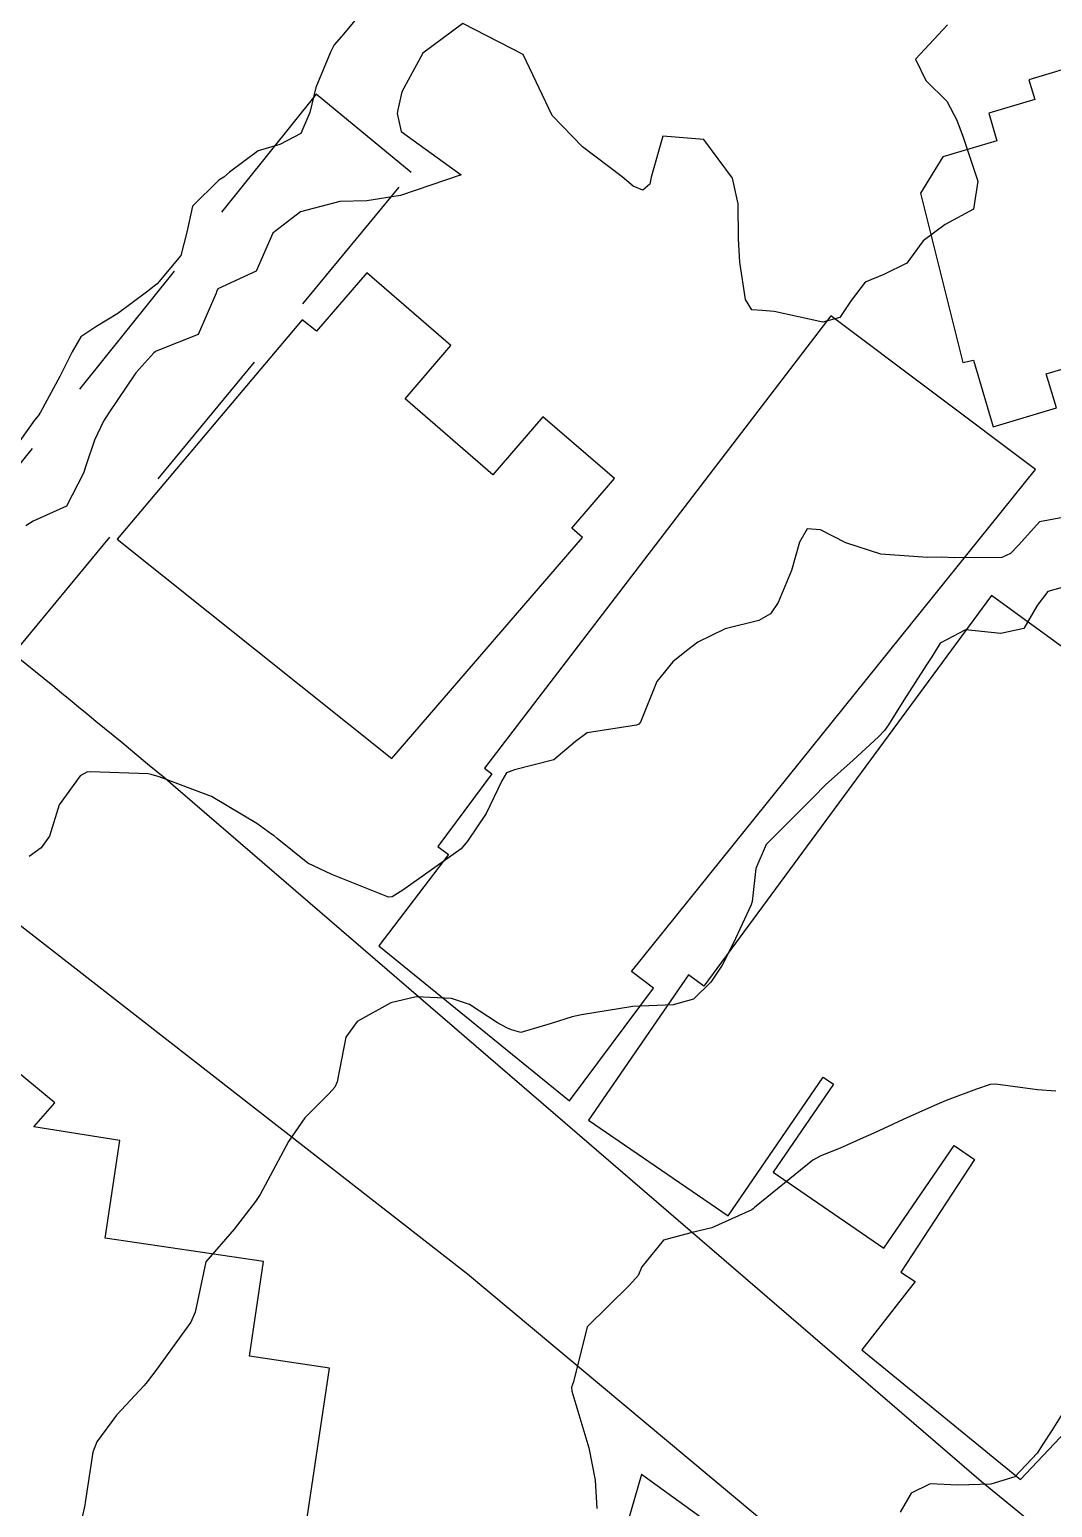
# Model space of a CAD drawing. Header units: metres. Extents: x 298520 to 308411, y 7433745 to 7450750.
# Drawn here: x 300504.97 to 300538.75, y 7444775.07 to 7444823.89 of the extents above; entities that cross this region are included whole.
import ezdxf

# ---------------------------------------------------------------- set-up
doc = ezdxf.new("R2010")
doc.units = ezdxf.units.M
doc.header["$LTSCALE"] = 10
doc.linetypes.add('DASHED', pattern=[0.75, 0.5, -0.25])
for name, color, linetype in [('Curvas de Nivel 1m', 11, 'Continuous'), ('Curvas de Nivel 5m', 15, 'Continuous'), ('Edificações', 30, 'Continuous'), ('Vias Primárias', 230, 'Continuous'), ('Vias Secundárias', 230, 'DASHED')]:
    doc.layers.add(name, color=color, linetype=linetype)

msp = doc.modelspace()

# ---------------------------------------------------------------- linework, layer by layer
at = {"layer": 'Curvas de Nivel 1m', "flags": 128}
for points, elevation in [([(300535.284, 7444824.053), (300534.226, 7444822.916), (300534.565, 7444822.21), (300535.259, 7444821.524), (300535.592, 7444820.897), (300535.799, 7444820.34), (300536.29, 7444818.889), (300536.142, 7444817.962), (300535.208, 7444817.457), (300534.479, 7444816.911), (300533.938, 7444816.172), (300533.186, 7444815.806), (300532.572, 7444815.546), (300532.106, 7444814.941), (300531.731, 7444814.38), (300531.166, 7444814.225), (300529.558, 7444814.577), (300529.169, 7444814.609), (300528.827, 7444814.633), (300528.619, 7444814.978), (300528.423, 7444816.21), (300528.383, 7444816.982), (300528.373, 7444818.141), (300528.181, 7444818.986), (300527.242, 7444820.257), (300525.887, 7444820.37), (300525.502, 7444819.017), (300525.453, 7444818.785), (300525.219, 7444818.586), (300524.91, 7444818.715), (300524.545, 7444819.03), (300523.237, 7444820.02), (300522.231, 7444821.06), (300521.273, 7444823.07), (300519.283, 7444824.092), (300517.958, 7444823.11), (300517.26, 7444821.833), (300517.131, 7444821.245), (300517.113, 7444821.121), (300517.244, 7444820.524), (300519.223, 7444819.09), (300517.216, 7444818.415), (300516.11, 7444818.235), (300515.214, 7444818.212), (300513.92, 7444817.869), (300513.204, 7444817.318), (300513.116, 7444817.259), (300513.003, 7444817.172), (300512.459, 7444815.909), (300511.184, 7444815.332), (300511.14, 7444815.234), (300511.133, 7444815.19), (300510.534, 7444813.825), (300509.154, 7444813.265), (300509.116, 7444813.248), (300509.073, 7444813.211), (300508.482, 7444812.556), (300507.594, 7444811.233), (300507.412, 7444810.952), (300507.119, 7444810.334), (300506.837, 7444809.512), (300506.755, 7444809.243), (300506.192, 7444808.149), (300505.087, 7444807.656), (300504.845, 7444807.502)], 684), ([(300539.092, 7444807.77), (300538.326, 7444807.632), (300537.645, 7444806.874), (300537.37, 7444806.587), (300537.079, 7444806.45), (300535.528, 7444806.446), (300535.079, 7444806.47), (300534.629, 7444806.457), (300533.079, 7444806.559), (300531.929, 7444806.942), (300531.087, 7444807.366), (300530.646, 7444807.396), (300530.402, 7444806.957), (300530.135, 7444806.025), (300529.697, 7444804.97), (300529.437, 7444804.594), (300529.054, 7444804.369), (300527.945, 7444804.095), (300527.043, 7444803.654), (300526.669, 7444803.373), (300526.216, 7444803.008), (300525.688, 7444802.352), (300525.146, 7444801.019), (300525.088, 7444800.943), (300525.011, 7444800.913), (300523.384, 7444800.667), (300523.003, 7444800.379), (300522.281, 7444799.769), (300520.988, 7444799.437), (300520.72, 7444799.34), (300520.566, 7444799.074), (300520.05, 7444798.002), (300519.438, 7444797.085), (300519.221, 7444796.827), (300518.958, 7444796.639), (300517.294, 7444795.462), (300516.944, 7444795.24), (300516.83, 7444795.235), (300514.951, 7444795.983), (300514.161, 7444796.358), (300513.149, 7444797.167), (300513.05, 7444797.255), (300512.964, 7444797.315), (300512.477, 7444797.666), (300510.977, 7444798.558), (300509.251, 7444799.207), (300508.984, 7444799.288), (300508.89, 7444799.306), (300506.985, 7444799.376), (300506.863, 7444799.363), (300506.644, 7444799.243), (300505.944, 7444798.284), (300505.626, 7444797.253), (300505.354, 7444796.861), (300504.956, 7444796.575)], 683), ([(300539.069, 7444805.46), (300538.6, 7444805.333), (300538.246, 7444804.868), (300537.811, 7444804.113), (300537.049, 7444803.939), (300535.881, 7444804.061), (300535.044, 7444803.622), (300534.764, 7444803.177), (300534.595, 7444802.907), (300533.84, 7444801.736), (300533.335, 7444800.925), (300533.201, 7444800.736), (300533.007, 7444800.528), (300532.17, 7444799.764), (300531.26, 7444798.947), (300531.123, 7444798.807), (300530.98, 7444798.662), (300529.3, 7444796.975), (300528.955, 7444796.179), (300528.832, 7444795.093), (300528.8, 7444794.981), (300528.209, 7444793.702), (300527.845, 7444792.991), (300527.475, 7444792.427), (300526.902, 7444791.864), (300526.229, 7444791.678), (300524.899, 7444791.619), (300523.196, 7444791.346), (300522.895, 7444791.283), (300522.195, 7444791.057), (300521.194, 7444790.762), (300520.89, 7444790.852), (300520.735, 7444790.916), (300520.426, 7444791.077), (300519.496, 7444791.688), (300518.901, 7444791.887), (300517.735, 7444791.941), (300516.899, 7444791.739), (300515.793, 7444791.131), (300515.419, 7444790.604), (300515.127, 7444789.137), (300515.053, 7444788.955), (300514.867, 7444788.747), (300514.063, 7444787.944), (300513.527, 7444787.16), (300512.83, 7444785.866), (300512.586, 7444785.412), (300512.434, 7444785.174), (300511.728, 7444784.262), (300510.793, 7444783.19), (300510.442, 7444781.528), (300510.295, 7444781.195), (300509.136, 7444779.594), (300508.852, 7444779.219), (300508.808, 7444779.164), (300508.751, 7444779.105), (300507.847, 7444778.118), (300507.193, 7444777.235), (300507.061, 7444776.895), (300506.809, 7444775.239), (300506.796, 7444775.144), (300506.695, 7444774.704)], 682), ([(300538.863, 7444788.827), (300538.26, 7444788.866), (300536.866, 7444789.058), (300536.698, 7444789.049), (300536.238, 7444788.886), (300535.245, 7444788.511), (300534.857, 7444788.354), (300533.824, 7444787.887), (300532.848, 7444787.442), (300532.496, 7444787.284), (300531.741, 7444786.941), (300531.101, 7444786.687), (300530.839, 7444786.541), (300528.917, 7444784.979), (300528.867, 7444784.934), (300528.822, 7444784.906), (300527.498, 7444784.308), (300526.81, 7444784.14), (300525.911, 7444783.904), (300525.195, 7444783.016), (300525.072, 7444782.735), (300524.787, 7444782.419), (300523.382, 7444781.041), (300522.932, 7444779.225), (300522.873, 7444779.048), (300522.88, 7444778.919), (300523.443, 7444777.039), (300523.652, 7444775.976), (300523.703, 7444775.035)], 681)]:
    msp.add_lwpolyline(points, dxfattribs=dict(at, elevation=elevation))
at = {"layer": 'Curvas de Nivel 5m', "flags": 128}
for points, elevation in [([(300515.947, 7444824.473), (300515.278, 7444823.664), (300515.034, 7444823.385), (300514.909, 7444823.144), (300514.43, 7444821.979), (300514.223, 7444821.15), (300513.931, 7444820.465), (300513.237, 7444820.101), (300512.519, 7444819.891), (300511.571, 7444819.187), (300511.386, 7444819.023), (300511.22, 7444818.922), (300510.347, 7444818.064), (300510.168, 7444817.2), (300509.968, 7444816.429), (300509.186, 7444815.491), (300508.834, 7444815.215), (300507.887, 7444814.514), (300507.165, 7444814.074), (300506.663, 7444813.742), (300506.381, 7444813.248), (300505.968, 7444812.428), (300505.329, 7444811.258), (300505.256, 7444811.134), (300505.129, 7444810.99), (300504.413, 7444809.967)], 685), ([(300539.505, 7444778.849), (300538.73, 7444777.611), (300538.429, 7444777.16), (300538.245, 7444776.865), (300537.505, 7444776.082), (300536.713, 7444775.844), (300535.623, 7444775.807), (300534.712, 7444775.848), (300534.086, 7444775.539), (300533.72, 7444774.92)], 680)]:
    msp.add_lwpolyline(points, dxfattribs=dict(at, elevation=elevation))
at = {"layer": 'Edificações'}
for points in [[(300534.393, 7444818.486), (300535.793, 7444812.89), (300536.141, 7444812.977), (300536.799, 7444810.774), (300538.882, 7444811.396), (300538.548, 7444812.516), (300540.781, 7444813.179), (300540.479, 7444814.194), (300542.279, 7444814.728), (300539.881, 7444822.8), (300537.977, 7444822.234), (300538.171, 7444821.582), (300536.648, 7444821.13), (300536.918, 7444820.219), (300535.132, 7444819.689)], [(300513.97, 7444814.303), (300507.869, 7444807.056), (300516.94, 7444799.813), (300523.237, 7444807.112), (300522.877, 7444807.422), (300524.292, 7444809.062), (300521.926, 7444811.104), (300520.275, 7444809.189), (300517.371, 7444811.694), (300518.887, 7444813.452), (300516.105, 7444815.852), (300514.449, 7444813.933)], [(300531.429, 7444814.433), (300519.998, 7444799.496), (300520.242, 7444799.308), (300518.459, 7444796.904), (300518.808, 7444796.645), (300516.509, 7444793.626), (300522.804, 7444788.504), (300525.58, 7444792.232), (300524.853, 7444792.773), (300538.194, 7444809.364)]]:
    msp.add_lwpolyline(points, close=True, dxfattribs=at)
for points in [[(300539.694, 7444803.053), (300536.736, 7444805.196), (300527.243, 7444792.293), (300526.731, 7444792.67), (300523.427, 7444787.869), (300528.037, 7444784.705), (300531.18, 7444789.284), (300531.518, 7444789.052), (300529.524, 7444786.147), (300533.18, 7444783.638), (300535.509, 7444787.025), (300536.176, 7444786.566), (300533.747, 7444782.843), (300534.216, 7444782.537), (300532.451, 7444780.275), (300537.695, 7444776), (300539.928, 7444778.365)], [(300510.422, 7444749.804), (300514.872, 7444779.678), (300512.234, 7444780.071), (300512.699, 7444783.192), (300507.469, 7444783.971), (300507.95, 7444787.196), (300505.113, 7444787.648), (300505.808, 7444788.439), (300501.776, 7444791.76)], [(300536.601, 7444767.901), (300525.179, 7444776.163), (300524.273, 7444773.041)]]:
    msp.add_lwpolyline(points, dxfattribs=at)
at = {"layer": 'Vias Primárias'}
for points in [[(300370.205, 7445091.214), (300378.771, 7445070.34), (300390.615, 7445039.417), (300406.821, 7444989.268), (300414.068, 7444968.588), (300437.195, 7444902.02), (300446.385, 7444875.415), (300451.557, 7444857.164), (300456.394, 7444839.382, 0.181379), (300459.664, 7444834.281, 0.026258), (300466.753, 7444829.541, 0.076836), (300469.744, 7444828.334, -0.108434), (300476.296, 7444825.2), (300487.64, 7444816.355), (300500.553, 7444806.37, -0.007391), (300509.718, 7444798.933), (300536.392, 7444775.942), (300550.714, 7444764.211, 0.034301)], [(300543.507, 7444762.653), (300519.438, 7444782.777), (300503.306, 7444795.345), (300484.873, 7444809.697, 0.021081), (300470.953, 7444820.211, 0.124993), (300463.917, 7444822.828, 0.355168), (300460.201, 7444820.418, 0.089217), (300459.766, 7444817.218, 0.024737), (300460.747, 7444806.623, -0.058175), (300460.861, 7444802.163, 0.029116), (300460.681, 7444796.619, -0.022299), (300460.385, 7444780.888, -0.021707), (300458.971, 7444767.705)]]:
    msp.add_lwpolyline(points, format="xyb", dxfattribs=at)
at = {"layer": 'Vias Secundárias'}
msp.add_lwpolyline([(300504.444, 7444803.268), (300517.574, 7444819.17), (300514.441, 7444821.758), (300501.495, 7444805.626)], dxfattribs=at)

doc.saveas('drawing.dxf')
